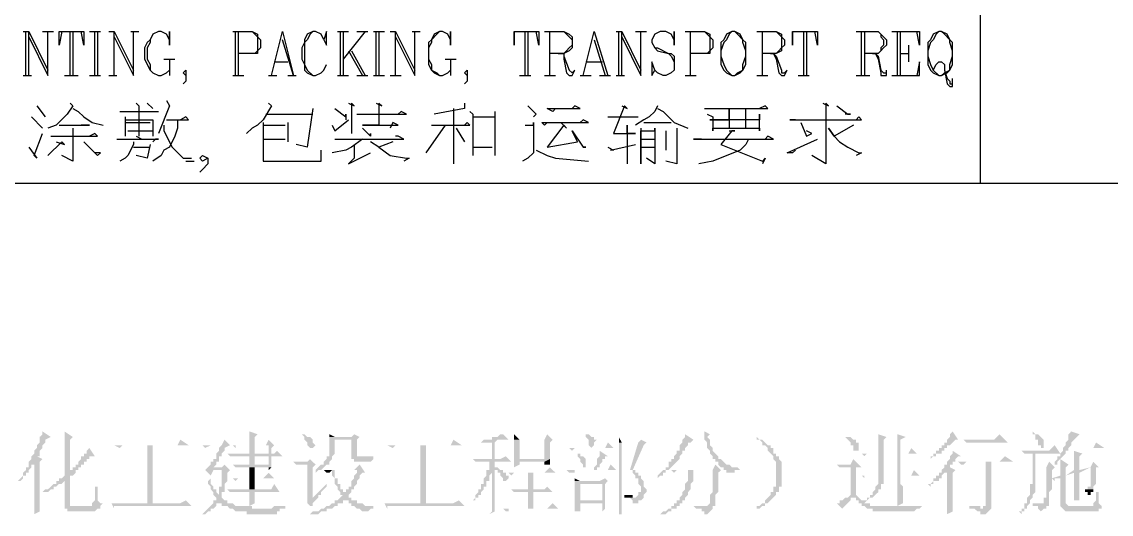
# Model space of a CAD drawing. Extents: x 51 to 246, y 3 to 417.
# Drawn here: x 211.48 to 228.2, y 344.68 to 352.23 of the extents above; entities that cross this region are included whole.
import ezdxf

# ---------------------------------------------------------------- set-up
doc = ezdxf.new("R2010")
doc.units = 0
doc.header["$MEASUREMENT"] = 0
doc.layers.add('_____1', color=160, linetype='Continuous')

msp = doc.modelspace()

# ---------------------------------------------------------------- hatches: boundary and pattern name
at = {"layer": '_____1'}
for points in [[(211.794, 345.948), (211.794, 345.905), (211.751, 345.863), (211.751, 345.778), (211.709, 345.736), (211.709, 345.694), (211.667, 345.651), (211.667, 345.609), (211.624, 345.567), (211.624, 345.524), (211.582, 345.482), (211.667, 345.482), (211.667, 344.678), (211.751, 344.72), (211.751, 345.482), (211.794, 345.524), (211.709, 345.567), (211.751, 345.567), (211.751, 345.651), (211.794, 345.694), (211.794, 345.736), (211.836, 345.778), (211.836, 345.821), (211.921, 345.863)], [(212.132, 345.948), (212.132, 345.27), (212.09, 345.228), (212.048, 345.228), (212.048, 345.186), (212.132, 345.186), (212.132, 344.762), (212.175, 344.762), (212.175, 344.72), (212.598, 344.72), (212.64, 344.762), (212.683, 344.762), (212.683, 344.805), (212.217, 344.805), (212.217, 345.27), (212.259, 345.27), (212.302, 345.313), (212.217, 345.313), (212.217, 345.821), (212.259, 345.863)], [(213.91, 345.821), (213.868, 345.736), (212.894, 345.736), (212.979, 345.694), (213.021, 345.736), (214.037, 345.736)], [(214.588, 345.821), (214.545, 345.736), (214.249, 345.736), (214.291, 345.694), (214.376, 345.736), (214.672, 345.736)], [(215.265, 345.821), (215.223, 345.736), (214.715, 345.736), (214.757, 345.694), (214.757, 345.736), (215.35, 345.736)], [(214.969, 345.948), (214.969, 345.736), (215.053, 345.736), (215.053, 345.863), (215.096, 345.905)], [(216.577, 345.905), (216.535, 345.863), (216.196, 345.863), (216.196, 345.567), (216.154, 345.567), (216.154, 345.524), (216.112, 345.482), (216.112, 345.44), (216.069, 345.44), (215.985, 345.355), (215.985, 345.313), (216.027, 345.355), (216.069, 345.355), (216.154, 345.44), (216.196, 345.44), (216.196, 345.482), (216.239, 345.524), (216.239, 345.567), (216.281, 345.609), (216.281, 345.821), (216.535, 345.821), (216.662, 345.863)], [(216.196, 345.905), (216.196, 345.863), (216.281, 345.863)], [(216.662, 345.863), (216.535, 345.821), (216.535, 345.524), (216.577, 345.524), (216.577, 345.482), (216.831, 345.482), (216.874, 345.524), (216.874, 345.567), (216.62, 345.567), (216.62, 345.821)], [(218.101, 345.821), (218.059, 345.736), (217.085, 345.736), (217.17, 345.694), (217.212, 345.736), (218.228, 345.736)], [(218.863, 345.905), (218.821, 345.905), (218.779, 345.863), (218.694, 345.863), (218.694, 345.821), (218.567, 345.821), (218.525, 345.778), (218.482, 345.778), (218.694, 345.778), (218.694, 345.524), (218.736, 345.524), (218.736, 345.778), (218.779, 345.821), (218.948, 345.821)], [(219.541, 345.905), (219.498, 345.821), (219.033, 345.821), (219.033, 345.524), (219.117, 345.524), (219.117, 345.821), (219.625, 345.821)], [(219.033, 345.905), (219.033, 345.821), (219.117, 345.821)], [(219.625, 345.821), (219.498, 345.821), (219.498, 345.524), (219.033, 345.524), (219.033, 345.397), (219.117, 345.44), (219.117, 345.482), (219.498, 345.482), (219.583, 345.524), (219.583, 345.778)], [(220.133, 345.948), (220.133, 345.863), (220.176, 345.821), (220.176, 345.736), (220.218, 345.694), (220.26, 345.736), (220.26, 345.778), (220.303, 345.821), (220.26, 345.821), (220.26, 345.863), (220.218, 345.863), (220.176, 345.905), (220.133, 345.905)], [(220.641, 345.863), (220.641, 345.778), (220.684, 345.778)], [(220.98, 345.821), (220.938, 345.778), (220.641, 345.778), (220.641, 344.678), (220.684, 344.678), (220.684, 345.778), (221.065, 345.778)], [(221.657, 345.905), (221.657, 345.863), (221.615, 345.821), (221.615, 345.778), (221.573, 345.736), (221.573, 345.651), (221.53, 345.651), (221.53, 345.609), (221.488, 345.567), (221.488, 345.524), (221.446, 345.524), (221.446, 345.482), (221.403, 345.482), (221.403, 345.397), (221.361, 345.397), (221.361, 345.355), (221.319, 345.355), (221.234, 345.27), (221.234, 345.228), (221.276, 345.27), (221.319, 345.27), (221.319, 345.313), (221.361, 345.313), (221.361, 345.355), (221.403, 345.355), (221.488, 345.44), (221.53, 345.482), (221.573, 345.524), (221.573, 345.567), (221.615, 345.609), (221.615, 345.651), (221.657, 345.651), (221.657, 345.694), (221.7, 345.736), (221.7, 345.778), (221.742, 345.778), (221.784, 345.821)], [(221.954, 345.948), (221.954, 345.821), (221.996, 345.778), (221.996, 345.694), (222.038, 345.651), (222.038, 345.609), (222.081, 345.567), (222.081, 345.524), (222.123, 345.524), (222.123, 345.482), (222.165, 345.482), (222.165, 345.44), (222.208, 345.397), (222.25, 345.397), (222.25, 345.355), (222.292, 345.355), (222.292, 345.313), (222.377, 345.313), (222.377, 345.27), (222.377, 345.313), (222.419, 345.313), (222.419, 345.355), (222.504, 345.355), (222.462, 345.397), (222.377, 345.397), (222.335, 345.44), (222.292, 345.44), (222.25, 345.482), (222.208, 345.524), (222.165, 345.524), (222.165, 345.567), (222.081, 345.651), (222.081, 345.694), (222.038, 345.736), (222.038, 345.821), (221.996, 345.863), (222.038, 345.905)], [(224.621, 345.905), (224.621, 345.609), (224.705, 345.609), (224.705, 345.821), (224.748, 345.863)], [(224.917, 345.905), (224.917, 345.609), (224.959, 345.609), (224.959, 345.821), (225.044, 345.863)], [(225.764, 345.948), (225.721, 345.905), (225.721, 345.863), (225.679, 345.821), (225.679, 345.778), (225.637, 345.778), (225.637, 345.736), (225.594, 345.736), (225.594, 345.694), (225.552, 345.694), (225.552, 345.651), (225.51, 345.651), (225.51, 345.609), (225.467, 345.609), (225.467, 345.567), (225.425, 345.567), (225.425, 345.524), (225.467, 345.567), (225.51, 345.567), (225.51, 345.609), (225.594, 345.609), (225.594, 345.651), (225.637, 345.651), (225.637, 345.694), (225.679, 345.694), (225.679, 345.736), (225.721, 345.736), (225.806, 345.821), (225.848, 345.821)], [(226.483, 345.905), (226.399, 345.821), (225.933, 345.821), (225.975, 345.778), (226.61, 345.778)], [(226.991, 345.948), (226.991, 345.905), (227.034, 345.905), (227.034, 345.821), (227.076, 345.821), (227.076, 345.736), (227.118, 345.736), (227.118, 345.694), (227.161, 345.694), (227.161, 345.821), (227.118, 345.863), (227.076, 345.905), (227.034, 345.905)], [(227.584, 345.948), (227.542, 345.905), (227.542, 345.821), (227.499, 345.778), (227.499, 345.736), (227.457, 345.694), (227.542, 345.694), (227.584, 345.736), (227.584, 345.778), (227.711, 345.905)], [(212.513, 345.694), (212.471, 345.651), (212.471, 345.609), (212.429, 345.609), (212.429, 345.567), (212.386, 345.567), (212.386, 345.524), (212.344, 345.482), (212.344, 345.44), (212.302, 345.44), (212.302, 345.397), (212.259, 345.397), (212.259, 345.355), (212.217, 345.355), (212.217, 345.313), (212.302, 345.313), (212.302, 345.355), (212.344, 345.355), (212.344, 345.397), (212.386, 345.397), (212.386, 345.44), (212.429, 345.44), (212.429, 345.482), (212.471, 345.482), (212.471, 345.524), (212.513, 345.524), (212.513, 345.567), (212.598, 345.567)], [(214.672, 345.736), (214.545, 345.736), (214.503, 345.694), (214.503, 345.651), (214.461, 345.609), (214.461, 345.524), (214.418, 345.524), (214.418, 345.482), (214.376, 345.482), (214.376, 345.44), (214.291, 345.355), (214.418, 345.397), (214.461, 345.44), (214.461, 345.482), (214.503, 345.482), (214.503, 345.567), (214.545, 345.567), (214.545, 345.609), (214.588, 345.651), (214.588, 345.694)], [(215.392, 345.651), (215.35, 345.609), (214.63, 345.609), (214.672, 345.567), (215.477, 345.567)], [(214.969, 345.736), (214.969, 345.609), (215.053, 345.609), (215.053, 345.736), (215.265, 345.736)], [(215.35, 345.736), (214.969, 345.736), (215.265, 345.736), (215.265, 345.609), (214.969, 345.609), (215.307, 345.609), (215.307, 345.694)], [(218.482, 345.778), (218.44, 345.778), (218.694, 345.778)], [(220.472, 345.778), (220.43, 345.694), (219.879, 345.694), (219.922, 345.651), (219.964, 345.694), (220.557, 345.694)], [(220.345, 345.651), (220.345, 345.567), (220.303, 345.524), (220.303, 345.44), (220.26, 345.397), (220.26, 345.355), (220.303, 345.355), (220.303, 345.397), (220.345, 345.397), (220.345, 345.44), (220.387, 345.482), (220.387, 345.524), (220.43, 345.524), (220.43, 345.567), (220.472, 345.567)], [(221.065, 345.778), (220.938, 345.778), (220.811, 345.355), (220.853, 345.355), (220.853, 345.313), (220.895, 345.27), (220.895, 345.228), (220.938, 345.228), (220.938, 345.143), (220.98, 345.101), (220.98, 345.016), (220.938, 345.016), (220.938, 344.974), (220.895, 344.932), (220.726, 344.932), (220.811, 344.932), (220.853, 344.889), (220.853, 344.847), (220.938, 344.847), (220.938, 344.889), (220.98, 344.889), (221.022, 344.932), (221.022, 344.974), (221.065, 345.016), (221.065, 345.059), (221.022, 345.101), (221.022, 345.186), (220.98, 345.228), (220.98, 345.27), (220.938, 345.27), (220.938, 345.313), (220.895, 345.313), (220.895, 345.355), (220.853, 345.355), (221.022, 345.736)], [(225.129, 345.694), (225.086, 345.609), (224.367, 345.609), (224.409, 345.567), (224.451, 345.609), (225.213, 345.609)], [(225.764, 345.651), (225.764, 345.609), (225.721, 345.567), (225.721, 345.524), (225.679, 345.482), (225.679, 345.44), (225.637, 345.44), (225.637, 345.397), (225.594, 345.355), (225.594, 345.313), (225.552, 345.313), (225.552, 345.27), (225.51, 345.27), (225.51, 345.228), (225.467, 345.228), (225.467, 345.186), (225.425, 345.143), (225.383, 345.143), (225.425, 345.101), (225.425, 345.143), (225.467, 345.143), (225.467, 345.186), (225.552, 345.186), (225.552, 345.228), (225.594, 345.228), (225.594, 345.27), (225.637, 345.313), (225.679, 345.313), (225.679, 345.355), (225.806, 345.355), (225.721, 345.397), (225.721, 345.44), (225.764, 345.44), (225.764, 345.482), (225.806, 345.482), (225.806, 345.524), (225.848, 345.567), (225.891, 345.567)], [(227.33, 345.736), (227.245, 345.651), (226.822, 345.651), (226.864, 345.609), (227.415, 345.609)], [(227.965, 345.778), (227.923, 345.694), (227.457, 345.694), (227.457, 345.651), (227.415, 345.609), (227.415, 345.567), (227.372, 345.567), (227.372, 345.524), (227.33, 345.482), (227.33, 345.44), (227.372, 345.44), (227.372, 345.482), (227.457, 345.567), (227.499, 345.609), (227.499, 345.651), (227.542, 345.651), (227.542, 345.694), (228.092, 345.694)], [(227.626, 345.651), (227.626, 345.355), (227.711, 345.355), (227.711, 345.567), (227.753, 345.609)], [(211.582, 345.482), (211.582, 345.397), (211.54, 345.397), (211.54, 345.355), (211.497, 345.313), (211.497, 345.27), (211.413, 345.186), (211.455, 345.186), (211.497, 345.228), (211.497, 345.27), (211.54, 345.27), (211.54, 345.313), (211.582, 345.313), (211.582, 345.355), (211.624, 345.397), (211.624, 345.44), (211.667, 345.44), (211.667, 345.482)], [(215.307, 345.567), (214.969, 345.567), (215.265, 345.567), (215.265, 345.44), (214.715, 345.44), (214.757, 345.397), (215.307, 345.397), (215.307, 345.524)], [(214.969, 345.567), (214.969, 345.44), (215.053, 345.44), (215.053, 345.567), (215.265, 345.567)], [(215.9, 345.524), (215.858, 345.482), (215.646, 345.482), (215.688, 345.44), (215.985, 345.44)], [(216.789, 345.567), (216.662, 345.567), (216.874, 345.567), (216.831, 345.567)], [(218.906, 345.567), (218.821, 345.524), (218.398, 345.524), (218.44, 345.482), (218.99, 345.482)], [(218.736, 345.482), (218.652, 345.482), (218.652, 345.355), (218.779, 345.355), (218.779, 345.313), (218.821, 345.313), (218.821, 345.27), (218.863, 345.228), (218.863, 345.186), (218.906, 345.186), (218.948, 345.228), (218.948, 345.27), (218.906, 345.27), (218.906, 345.313), (218.863, 345.313), (218.863, 345.355), (218.821, 345.355), (218.779, 345.397), (218.736, 345.397)], [(219.583, 345.524), (219.498, 345.482), (219.498, 345.44), (219.583, 345.44), (219.583, 345.482)], [(220.006, 345.609), (220.006, 345.567), (220.049, 345.524), (220.049, 345.482), (220.091, 345.44), (220.091, 345.397), (220.133, 345.397), (220.133, 345.524), (220.091, 345.567), (220.049, 345.567), (220.049, 345.609)], [(224.24, 345.524), (224.197, 345.44), (223.986, 345.44), (224.028, 345.397), (224.367, 345.397)], [(224.621, 345.609), (224.621, 345.27), (224.705, 345.27), (224.705, 345.609), (224.917, 345.609)], [(224.959, 345.609), (224.621, 345.609), (224.917, 345.609), (224.917, 345.27), (224.959, 345.27)], [(226.568, 345.567), (226.483, 345.482), (225.848, 345.482), (225.891, 345.44), (225.933, 345.44), (225.975, 345.482), (226.695, 345.482)], [(226.356, 345.482), (226.272, 345.482), (226.272, 344.805), (226.229, 344.805), (226.229, 344.762), (226.06, 344.762), (226.102, 344.762), (226.145, 344.72), (226.187, 344.72), (226.187, 344.678), (226.272, 344.678), (226.314, 344.72), (226.356, 344.762), (226.356, 344.805)], [(227.034, 345.609), (226.991, 345.609), (226.991, 345.143), (226.949, 345.143), (226.949, 344.974), (226.907, 344.932), (226.907, 344.847), (226.864, 344.847), (226.864, 344.762), (226.822, 344.762), (226.822, 344.72), (226.78, 344.72), (226.822, 344.678), (226.822, 344.72), (226.864, 344.72), (226.864, 344.762), (226.907, 344.762), (226.907, 344.805), (226.949, 344.847), (226.949, 344.889), (226.991, 344.932), (226.991, 344.974), (227.034, 345.016), (227.034, 345.397), (227.33, 345.397), (227.034, 345.397)], [(227.245, 345.482), (227.203, 345.397), (227.034, 345.397), (227.33, 345.397)], [(227.923, 345.482), (227.88, 345.397), (227.711, 345.355), (227.626, 345.355), (227.499, 345.27), (227.415, 345.27), (227.288, 345.228), (227.33, 345.186), (227.33, 345.228), (227.415, 345.228), (227.499, 345.27), (227.626, 345.313), (227.711, 345.313), (227.88, 345.397), (228.007, 345.397)], [(227.415, 345.524), (227.415, 345.27), (227.499, 345.27), (227.499, 345.397), (227.542, 345.44)], [(214.588, 345.44), (214.545, 345.397), (214.418, 345.397), (214.291, 345.355), (214.376, 345.27), (214.418, 345.355), (214.672, 345.355)], [(214.672, 345.355), (214.545, 345.355), (214.545, 345.101), (214.503, 345.101), (214.503, 344.974), (214.545, 344.974), (214.545, 345.016), (214.588, 345.016), (214.588, 345.143), (214.63, 345.186), (214.63, 345.313)], [(215.265, 345.313), (215.18, 345.228), (214.715, 345.228), (214.757, 345.186), (214.799, 345.228), (215.35, 345.228)], [(215.985, 345.44), (215.858, 345.44), (215.858, 344.847), (215.9, 344.805), (215.942, 344.805), (215.942, 344.847), (216.027, 344.932), (215.942, 344.932), (215.942, 345.397)], [(216.662, 345.44), (216.577, 345.355), (216.112, 345.355), (216.62, 345.355), (216.62, 345.313), (216.577, 345.27), (216.577, 345.228), (216.535, 345.186), (216.535, 345.101), (216.493, 345.101), (216.493, 345.059), (216.45, 345.059), (216.45, 345.016), (216.535, 345.016), (216.535, 345.059), (216.577, 345.059), (216.577, 345.101), (216.62, 345.143), (216.62, 345.186), (216.662, 345.228), (216.662, 345.27), (216.704, 345.313), (216.747, 345.313)], [(216.112, 345.355), (216.154, 345.313), (216.196, 345.313), (216.239, 345.355)], [(216.239, 345.355), (216.239, 345.27), (216.281, 345.228), (216.281, 345.143), (216.323, 345.101), (216.323, 345.059), (216.366, 345.016), (216.366, 344.974), (216.408, 344.974), (216.366, 344.932), (216.45, 344.889), (216.493, 344.889), (216.493, 344.847), (216.535, 344.847), (216.535, 344.805), (216.577, 344.805), (216.62, 344.762), (216.662, 344.762), (216.704, 344.72), (216.789, 344.72), (216.831, 344.762), (216.874, 344.762), (216.874, 344.805), (216.747, 344.805), (216.704, 344.847), (216.62, 344.847), (216.62, 344.889), (216.535, 344.889), (216.535, 344.932), (216.493, 344.932), (216.493, 344.974), (216.535, 345.016), (216.408, 345.016), (216.408, 345.059), (216.366, 345.059), (216.366, 345.143), (216.323, 345.143), (216.323, 345.228), (216.281, 345.228), (216.281, 345.355), (216.62, 345.355)], [(218.609, 345.313), (218.609, 345.27), (218.567, 345.228), (218.567, 345.143), (218.525, 345.143), (218.525, 345.059), (218.482, 345.059), (218.482, 345.016), (218.44, 344.974), (218.44, 344.932), (218.398, 344.889), (218.44, 344.889), (218.44, 344.932), (218.482, 344.932), (218.482, 344.974), (218.525, 344.974), (218.525, 345.016), (218.567, 345.059), (218.567, 345.101), (218.609, 345.101), (218.609, 345.186), (218.652, 345.186), (218.652, 345.27), (218.694, 345.313)], [(218.652, 345.355), (218.609, 345.355), (218.609, 345.313), (218.694, 345.313), (218.694, 344.72), (218.652, 344.678), (218.736, 344.72), (218.736, 345.355)], [(219.583, 345.397), (219.498, 345.313), (218.948, 345.313), (218.99, 345.27), (219.033, 345.313), (219.668, 345.313)], [(220.514, 345.44), (220.472, 345.355), (219.837, 345.355), (219.879, 345.313), (219.964, 345.313), (219.964, 345.355), (220.599, 345.355)], [(221.7, 345.355), (221.7, 345.186), (221.657, 345.143), (221.657, 345.059), (221.615, 345.016), (221.615, 344.974), (221.573, 344.932), (221.573, 344.889), (221.53, 344.889), (221.53, 344.847), (221.488, 344.847), (221.488, 344.805), (221.446, 344.805), (221.446, 344.762), (221.403, 344.762), (221.361, 344.72), (221.319, 344.72), (221.276, 344.678), (221.361, 344.678), (221.403, 344.72), (221.446, 344.72), (221.446, 344.762), (221.53, 344.762), (221.53, 344.805), (221.573, 344.805), (221.573, 344.847), (221.615, 344.847), (221.615, 344.889), (221.657, 344.889), (221.657, 344.932), (221.7, 344.974), (221.7, 345.016), (221.742, 345.059), (221.742, 345.143), (221.784, 345.186), (221.784, 345.355), (222.081, 345.355)], [(222.123, 345.44), (222.081, 345.355), (221.446, 345.355), (221.488, 345.313), (221.53, 345.355), (222.208, 345.355)], [(222.208, 345.355), (221.7, 345.355), (222.081, 345.355), (222.081, 345.016), (222.038, 344.974), (222.038, 344.847), (221.996, 344.805), (221.784, 344.805), (221.827, 344.762), (221.911, 344.762), (221.911, 344.72), (221.954, 344.72), (221.954, 344.678), (221.996, 344.678), (222.038, 344.72), (222.081, 344.762), (222.081, 344.805), (222.123, 344.805), (222.123, 344.974), (222.165, 345.016), (222.165, 345.313)], [(224.367, 345.397), (224.197, 345.397), (224.197, 344.974), (224.155, 344.932), (224.113, 344.932), (224.282, 344.932), (224.282, 344.889), (224.324, 344.889), (224.324, 344.847), (224.367, 344.847), (224.367, 344.805), (224.409, 344.805), (224.451, 344.762), (224.875, 344.805), (224.494, 344.805), (224.494, 344.847), (224.409, 344.847), (224.409, 344.889), (224.367, 344.889), (224.324, 344.932), (224.282, 344.974), (224.282, 345.397)], [(225.171, 345.355), (225.129, 345.27), (224.367, 345.27), (224.409, 345.228), (224.409, 345.27), (225.256, 345.27)], [(225.806, 345.355), (225.679, 345.355), (225.679, 344.678), (225.764, 344.72), (225.764, 345.313)], [(227.33, 345.397), (227.203, 345.397), (227.203, 344.932), (227.161, 344.932), (227.161, 344.847), (227.118, 344.847), (227.245, 344.805), (227.245, 345.016), (227.288, 345.059), (227.288, 345.355)], [(228.007, 345.397), (227.88, 345.397), (227.88, 345.101), (227.838, 345.101), (227.838, 345.059), (227.796, 345.059), (227.923, 345.059), (227.923, 345.101), (227.965, 345.143), (227.965, 345.397)], [(212.048, 345.186), (212.005, 345.186), (212.005, 345.143), (211.963, 345.143), (211.878, 345.059), (211.836, 345.059), (211.794, 345.016), (211.878, 345.016), (211.921, 345.059), (211.963, 345.059), (211.963, 345.101), (212.005, 345.101), (212.048, 345.143), (212.09, 345.143), (212.132, 345.186)], [(214.376, 345.228), (214.334, 345.186), (214.334, 345.143), (214.376, 345.101), (214.376, 345.059), (214.418, 345.016), (214.418, 344.974), (214.461, 344.932), (214.461, 344.889), (214.418, 344.889), (214.418, 344.847), (214.376, 344.805), (214.291, 344.72), (214.249, 344.678), (214.291, 344.678), (214.334, 344.72), (214.376, 344.72), (214.376, 344.762), (214.418, 344.762), (214.461, 344.805), (214.461, 344.847), (214.503, 344.847), (214.503, 344.889), (214.63, 344.889), (214.588, 344.889), (214.545, 344.932), (214.545, 344.974), (214.503, 344.974), (214.461, 345.016), (214.461, 345.059), (214.418, 345.059), (214.418, 345.101), (214.376, 345.143), (214.376, 345.186)], [(215.35, 345.143), (215.307, 345.059), (214.63, 345.059), (214.672, 345.016), (215.434, 345.016)], [(216.154, 345.143), (215.942, 344.932), (216.027, 344.932), (216.027, 344.974), (216.069, 344.974), (216.069, 345.016), (216.154, 345.101)], [(219.964, 345.228), (219.964, 345.186), (220.049, 345.186)], [(220.43, 345.228), (220.345, 345.186), (219.964, 345.186), (219.964, 344.847), (220.387, 344.847), (220.387, 344.72), (220.43, 344.762), (220.43, 344.847), (220.049, 344.889), (220.049, 345.143), (220.387, 345.143), (220.472, 345.186)], [(220.472, 345.186), (220.387, 345.143), (220.387, 344.889), (220.049, 344.889), (220.43, 344.847), (220.43, 345.143)], [(224.621, 345.27), (224.621, 345.143), (224.578, 345.101), (224.578, 345.059), (224.536, 345.016), (224.536, 344.974), (224.494, 344.974), (224.494, 344.932), (224.451, 344.932), (224.451, 344.889), (224.409, 344.889), (224.409, 344.847), (224.494, 344.932), (224.536, 344.932), (224.621, 345.016), (224.621, 345.059), (224.663, 345.059), (224.663, 345.143), (224.705, 345.143), (224.705, 345.27), (224.917, 345.27)], [(224.959, 345.27), (224.621, 345.27), (224.917, 345.27), (224.917, 344.805), (225.002, 344.847), (225.002, 345.101), (224.959, 345.143), (224.959, 345.228)], [(227.499, 345.27), (227.415, 345.228), (227.415, 344.805), (227.457, 344.762), (227.499, 344.72), (228.007, 344.72), (228.007, 344.762), (228.05, 344.762), (228.05, 344.805), (227.542, 344.805), (227.499, 344.847)], [(219.541, 345.101), (219.498, 345.059), (218.99, 345.059), (219.033, 345.016), (219.625, 345.016)], [(220.726, 344.974), (220.726, 344.932), (220.895, 344.932), (220.853, 344.932), (220.853, 344.974), (220.768, 344.974)], [(213.995, 344.889), (213.91, 344.847), (212.852, 344.847), (212.894, 344.762), (212.894, 344.805), (214.08, 344.805)], [(214.63, 344.889), (214.503, 344.889), (214.503, 344.847), (214.545, 344.847), (214.545, 344.805), (214.63, 344.805), (214.672, 344.762), (214.715, 344.762), (214.757, 344.72), (214.926, 344.72), (214.926, 344.678), (215.392, 344.678), (215.392, 344.72), (215.434, 344.72), (215.434, 344.762), (215.519, 344.762), (215.011, 344.762), (215.011, 344.805), (214.757, 344.805), (214.715, 344.847), (214.63, 344.847)], [(215.519, 344.805), (215.35, 344.805), (215.307, 344.762), (215.138, 344.762), (215.519, 344.762)], [(216.366, 344.932), (216.323, 344.889), (216.281, 344.889), (216.281, 344.847), (216.239, 344.847), (216.196, 344.805), (216.154, 344.805), (216.112, 344.762), (216.069, 344.762), (216.027, 344.72), (215.942, 344.72), (215.9, 344.678), (216.027, 344.678), (216.069, 344.72), (216.154, 344.72), (216.154, 344.762), (216.239, 344.762), (216.281, 344.805), (216.323, 344.805), (216.323, 344.847), (216.408, 344.847), (216.408, 344.889), (216.45, 344.889)], [(218.186, 344.889), (218.101, 344.847), (217.043, 344.847), (217.085, 344.762), (217.085, 344.805), (218.271, 344.805)], [(219.625, 344.847), (219.541, 344.762), (218.863, 344.762), (218.906, 344.72), (218.948, 344.72), (218.948, 344.762), (219.71, 344.762)], [(219.964, 344.847), (219.964, 344.72), (220.049, 344.72), (220.049, 344.847), (220.387, 344.847)], [(221.784, 344.805), (221.954, 344.805), (221.827, 344.805)], [(224.113, 344.932), (224.07, 344.889), (224.028, 344.889), (224.028, 344.847), (223.986, 344.847), (224.07, 344.762), (224.197, 344.889), (224.197, 344.932), (224.24, 344.932)]]:
    msp.add_hatch(color=7, dxfattribs=at).paths.add_polyline_path(points, is_closed=False)
for points in [[(215.815, 345.905), (215.773, 345.905), (215.815, 345.863), (215.815, 345.821), (215.858, 345.778), (215.858, 345.736), (215.9, 345.694), (215.942, 345.694), (215.985, 345.736), (215.942, 345.778), (215.942, 345.821), (215.9, 345.863), (215.858, 345.863)], [(222.758, 345.863), (222.758, 345.821), (222.8, 345.821), (222.843, 345.778), (222.843, 345.736), (222.885, 345.736), (222.927, 345.694), (222.927, 345.651), (223.012, 345.567), (223.012, 345.524), (223.054, 345.482), (223.054, 345.101), (223.012, 345.101), (223.012, 345.016), (222.97, 345.016), (222.97, 344.974), (222.885, 344.889), (222.885, 344.847), (222.843, 344.847), (222.8, 344.805), (222.758, 344.805), (222.758, 344.762), (222.8, 344.762), (222.843, 344.805), (222.885, 344.805), (222.885, 344.847), (222.927, 344.847), (223.054, 344.974), (223.054, 345.016), (223.097, 345.016), (223.097, 345.101), (223.139, 345.101), (223.139, 345.482), (223.097, 345.524), (223.097, 345.567), (223.054, 345.567), (223.054, 345.609), (223.012, 345.609), (223.012, 345.694), (222.97, 345.694), (222.97, 345.736), (222.927, 345.736), (222.885, 345.778), (222.843, 345.821), (222.8, 345.821)], [(224.155, 345.863), (224.113, 345.863), (224.197, 345.778), (224.197, 345.736), (224.24, 345.736), (224.24, 345.651), (224.324, 345.651), (224.324, 345.778), (224.282, 345.778), (224.282, 345.821), (224.24, 345.821), (224.197, 345.863)], [(213.402, 345.736), (213.487, 345.736), (213.487, 344.847), (213.402, 344.847)], [(217.593, 345.736), (217.678, 345.736), (217.678, 344.847), (217.593, 344.847)], [(214.969, 345.397), (215.053, 345.397), (215.053, 345.228), (214.969, 345.228)], [(215.307, 345.397), (215.265, 345.397), (215.265, 345.355)], [(219.244, 345.313), (219.329, 345.313), (219.329, 345.059), (219.244, 345.059)], [(227.626, 344.889), (227.711, 344.889), (227.711, 345.313), (227.626, 345.313)], [(214.969, 345.228), (215.053, 345.228), (215.053, 345.059), (214.969, 345.059)], [(212.64, 345.101), (212.598, 345.101), (212.598, 344.889), (212.556, 344.847), (212.556, 344.805), (212.302, 344.805), (212.683, 344.805), (212.725, 344.847), (212.683, 344.847), (212.64, 344.889)], [(215.053, 345.016), (214.969, 345.016), (214.969, 344.805), (215.053, 344.847)], [(219.244, 345.016), (219.329, 345.016), (219.329, 344.762), (219.244, 344.762)], [(228.007, 345.016), (227.965, 345.016), (227.965, 344.889), (227.923, 344.847), (227.923, 344.805), (227.584, 344.805), (228.05, 344.805), (228.007, 344.847)], [(227.753, 345.059), (227.796, 345.059), (227.796, 345.016), (227.838, 345.016), (227.838, 344.974), (227.88, 344.974), (227.88, 345.016), (227.923, 345.016), (227.923, 345.059)], [(225.298, 344.805), (224.875, 344.805), (224.451, 344.762), (224.536, 344.762), (224.536, 344.72), (225.171, 344.72), (225.213, 344.762), (225.256, 344.762)], [(226.018, 344.805), (226.018, 344.762), (226.229, 344.762), (226.187, 344.762), (226.187, 344.805)], [(226.991, 344.847), (226.991, 344.805), (227.076, 344.805), (227.076, 344.762), (227.118, 344.72), (227.161, 344.762), (227.203, 344.762), (227.203, 344.805), (227.245, 344.805), (227.118, 344.847)]]:
    msp.add_hatch(color=7, dxfattribs=at).paths.add_polyline_path(points)

# ---------------------------------------------------------------- linework, layer by layer
at = {"layer": '_____1', "color": 7}
for p, q in [((226.187, 376.047), (226.187, 349.758)), ((211.497, 352.086), (211.582, 352.086)), ((211.54, 351.409), (211.54, 352.086)), ((211.794, 352.086), (211.963, 352.086)), ((212.217, 351.409), (212.217, 352.086)), ((212.259, 352.086), (212.259, 351.409)), ((212.513, 352.086), (212.683, 352.086)), ((212.598, 351.409), (212.598, 352.086)), ((212.64, 352.086), (212.64, 351.409)), ((212.81, 352.086), (212.894, 352.086)), ((212.894, 351.409), (212.894, 352.086)), ((212.894, 352.086), (213.191, 351.493)), ((213.148, 352.086), (213.275, 352.086)), ((214.757, 351.409), (214.757, 352.086)), ((214.799, 352.086), (214.799, 351.409)), ((216.323, 352.086), (216.493, 352.086)), ((216.366, 351.409), (216.366, 352.086)), ((216.408, 352.086), (216.408, 351.409)), ((216.747, 352.086), (216.408, 351.663)), ((216.62, 352.086), (216.789, 352.086)), ((216.874, 352.086), (217.043, 352.086)), ((216.916, 351.409), (216.916, 352.086)), ((216.958, 352.086), (216.958, 351.409)), ((217.128, 352.086), (217.212, 352.086)), ((217.212, 351.409), (217.212, 352.086)), ((217.212, 352.086), (217.509, 351.493)), ((217.466, 352.086), (217.593, 352.086)), ((219.202, 351.409), (219.202, 352.086)), ((219.244, 352.086), (219.244, 351.409)), ((219.583, 351.409), (219.583, 352.086)), ((220.599, 352.086), (220.684, 352.086)), ((220.641, 351.409), (220.641, 352.086)), ((220.895, 352.086), (221.065, 352.086)), ((221.742, 351.409), (221.742, 352.086)), ((222.843, 351.409), (222.843, 352.086)), ((223.478, 351.409), (223.478, 352.086)), ((223.52, 352.086), (223.52, 351.409)), ((224.367, 351.409), (224.367, 352.086)), ((224.409, 352.086), (224.409, 351.409)), ((224.917, 351.409), (224.917, 352.086)), ((224.959, 352.086), (224.959, 351.409)), ((220.26, 351.959), (220.43, 351.409)), ((225.086, 351.874), (225.086, 351.62)), ((213.656, 351.663), (213.826, 351.663)), ((213.741, 351.663), (213.741, 351.409)), ((216.493, 351.79), (216.704, 351.409)), ((216.535, 351.79), (216.747, 351.409)), ((217.974, 351.663), (218.144, 351.663)), ((218.059, 351.663), (218.059, 351.409)), ((224.959, 351.747), (225.086, 351.747)), ((215.35, 351.62), (215.561, 351.62)), ((220.133, 351.62), (220.387, 351.62)), ((211.497, 351.409), (211.624, 351.409)), ((212.132, 351.409), (212.344, 351.409)), ((212.513, 351.409), (212.683, 351.409)), ((212.81, 351.409), (212.937, 351.409)), ((214.715, 351.409), (214.884, 351.409)), ((215.265, 351.409), (215.392, 351.409)), ((215.561, 351.409), (215.688, 351.409)), ((216.323, 351.409), (216.493, 351.409)), ((216.62, 351.409), (216.789, 351.409)), ((216.874, 351.409), (217.043, 351.409)), ((217.128, 351.409), (217.297, 351.409)), ((219.117, 351.409), (219.287, 351.409)), ((219.498, 351.409), (219.668, 351.409)), ((220.049, 351.409), (220.218, 351.409)), ((220.345, 351.409), (220.514, 351.409)), ((220.599, 351.409), (220.726, 351.409)), ((221.657, 351.409), (221.827, 351.409)), ((222.758, 351.409), (222.927, 351.409)), ((223.393, 351.409), (223.562, 351.409)), ((224.282, 351.409), (224.494, 351.409)), ((211.709, 350.943), (211.836, 350.774)), ((212.979, 350.858), (213.572, 350.858)), ((213.402, 350.985), (213.487, 350.901)), ((218.101, 350.901), (218.101, 350.054)), ((218.736, 350.858), (218.736, 350.181)), ((211.624, 350.774), (211.794, 350.604)), ((213.064, 350.774), (213.064, 350.477)), ((213.064, 350.689), (213.445, 350.689)), ((215.223, 350.816), (215.942, 350.816)), ((215.561, 350.689), (215.561, 350.393)), ((218.398, 350.774), (218.736, 350.774)), ((220.472, 350.774), (220.938, 350.774)), ((221.022, 350.689), (221.446, 350.689)), ((213.106, 350.562), (213.487, 350.562)), ((215.18, 350.647), (215.519, 350.647)), ((217.974, 350.647), (217.678, 350.223)), ((218.144, 350.604), (218.271, 350.393)), ((221.361, 350.562), (221.361, 350.266)), ((213.233, 350.477), (213.318, 350.435)), ((215.18, 350.435), (215.519, 350.435)), ((220.98, 350.435), (221.192, 350.435)), ((213.191, 350.308), (213.445, 350.308)), ((218.398, 350.308), (218.694, 350.308)), ((220.98, 350.308), (221.192, 350.308)), ((213.995, 350.096), (214.122, 350.096)), ((183.557, 349.758), (242.612, 349.758))]:
    msp.add_line(p, q, dxfattribs=at)
for points in [[(211.582, 351.409), (211.582, 352.086), (211.878, 351.493)], [(211.582, 352.001), (211.878, 351.409), (211.878, 352.086)], [(212.09, 352.086), (212.048, 351.874), (212.048, 352.086), (212.429, 352.086), (212.429, 351.874), (212.386, 352.086)], [(212.894, 352.001), (213.191, 351.409), (213.191, 352.086)], [(213.741, 351.959), (213.741, 351.874), (213.741, 352.086), (213.741, 351.959), (213.699, 352.044), (213.614, 352.086), (213.572, 352.086), (213.487, 352.044), (213.445, 351.959), (213.402, 351.917), (213.36, 351.832), (213.36, 351.663), (213.445, 351.493), (213.487, 351.451), (213.572, 351.409), (213.614, 351.409), (213.699, 351.451), (213.741, 351.493)], [(213.572, 352.086), (213.487, 352.044), (213.445, 351.959), (213.445, 351.917), (213.402, 351.832), (213.402, 351.663), (213.445, 351.578), (213.445, 351.493), (213.487, 351.451), (213.572, 351.409)], [(214.715, 352.086), (215.011, 352.086), (215.096, 352.044), (215.096, 352.001), (215.138, 351.959), (215.138, 351.832), (215.096, 351.79), (215.096, 351.747), (214.799, 351.747)], [(215.011, 352.086), (215.053, 352.044), (215.096, 352.001), (215.096, 351.79), (215.053, 351.747), (215.011, 351.747)], [(215.307, 351.409), (215.477, 352.086), (215.646, 351.409), (215.477, 351.959)], [(216.112, 351.959), (216.154, 351.874), (216.154, 352.086), (216.112, 351.959), (216.069, 352.044), (215.985, 352.086), (215.942, 352.086), (215.858, 352.044), (215.815, 351.959), (215.815, 351.917), (215.773, 351.832), (215.773, 351.663), (215.815, 351.578), (215.815, 351.493), (215.858, 351.451), (215.942, 351.409), (215.985, 351.409), (216.069, 351.451), (216.112, 351.493), (216.154, 351.578)], [(215.942, 352.086), (215.9, 352.044), (215.858, 351.959), (215.815, 351.917), (215.815, 351.578), (215.858, 351.493), (215.942, 351.409)], [(217.212, 352.001), (217.509, 351.409), (217.509, 352.086)], [(218.059, 351.959), (218.059, 351.874), (218.059, 352.086), (218.059, 351.959), (218.017, 352.044), (217.932, 352.086), (217.89, 352.086), (217.805, 352.044), (217.763, 351.959), (217.72, 351.917), (217.72, 351.578), (217.763, 351.493), (217.805, 351.451), (217.89, 351.409), (217.932, 351.409), (218.017, 351.451), (218.059, 351.493)], [(217.89, 352.086), (217.847, 352.044), (217.763, 351.959), (217.763, 351.917), (217.72, 351.832), (217.72, 351.663), (217.763, 351.578), (217.763, 351.493), (217.847, 351.451), (217.89, 351.409)], [(219.033, 352.086), (219.033, 351.874), (219.033, 352.086), (219.414, 352.086), (219.414, 351.874), (219.371, 352.086)], [(219.498, 352.086), (219.795, 352.086), (219.879, 352.044), (219.922, 352.001), (219.922, 351.832), (219.879, 351.79), (219.795, 351.747), (219.583, 351.747)], [(219.795, 352.086), (219.837, 352.044), (219.922, 351.959), (219.922, 351.874), (219.879, 351.832), (219.837, 351.79), (219.795, 351.747)], [(220.091, 351.409), (220.26, 352.086), (220.472, 351.409)], [(220.684, 351.409), (220.684, 352.086), (220.98, 351.493)], [(220.684, 352.001), (220.98, 351.409), (220.98, 352.086)], [(221.488, 351.959), (221.488, 352.086), (221.488, 351.874), (221.488, 351.959), (221.446, 352.044), (221.361, 352.086), (221.276, 352.086), (221.192, 352.044), (221.149, 351.959), (221.149, 351.917), (221.192, 351.832), (221.234, 351.79), (221.403, 351.747), (221.446, 351.705), (221.488, 351.62)], [(221.657, 352.086), (221.954, 352.086), (222.038, 352.044), (222.038, 352.001), (222.081, 351.959), (222.081, 351.832), (222.038, 351.79), (222.038, 351.747), (221.742, 351.747)], [(221.954, 352.086), (221.996, 352.044), (222.038, 352.001), (222.038, 351.79), (221.996, 351.747), (221.954, 351.747)], [(222.377, 352.086), (222.292, 352.044), (222.25, 351.959), (222.208, 351.917), (222.208, 351.578), (222.25, 351.493), (222.292, 351.451), (222.377, 351.409), (222.419, 351.409), (222.504, 351.451), (222.546, 351.493), (222.589, 351.578), (222.589, 351.917), (222.546, 351.959), (222.504, 352.044), (222.419, 352.086), (222.377, 352.086), (222.335, 352.044), (222.292, 351.959), (222.25, 351.917), (222.208, 351.79), (222.208, 351.705), (222.25, 351.578), (222.292, 351.493), (222.377, 351.409)], [(222.419, 351.409), (222.462, 351.451), (222.546, 351.493), (222.546, 351.578), (222.589, 351.705), (222.589, 351.79), (222.546, 351.917), (222.546, 351.959), (222.462, 352.044), (222.419, 352.086)], [(222.758, 352.086), (223.054, 352.086), (223.139, 352.044), (223.139, 352.001), (223.181, 351.959), (223.181, 351.874), (223.139, 351.832), (223.139, 351.79), (223.054, 351.747), (222.843, 351.747)], [(223.054, 352.086), (223.097, 352.044), (223.139, 352.001), (223.139, 351.832), (223.097, 351.79), (223.054, 351.747)], [(223.308, 352.086), (223.308, 351.874), (223.308, 352.086), (223.689, 352.086), (223.689, 351.874), (223.647, 352.086)], [(224.282, 352.086), (224.621, 352.086), (224.663, 352.044), (224.748, 351.959), (224.748, 351.874), (224.705, 351.832), (224.663, 351.79), (224.621, 351.747), (224.409, 351.747)], [(224.621, 352.086), (224.663, 352.044), (224.663, 352.001), (224.705, 351.959), (224.705, 351.874), (224.663, 351.832), (224.663, 351.79), (224.621, 351.747)], [(224.832, 352.086), (225.256, 352.086), (225.256, 351.874), (225.213, 352.086)], [(225.552, 352.086), (225.467, 352.044), (225.425, 351.959), (225.383, 351.917), (225.383, 351.578), (225.425, 351.493), (225.467, 351.451), (225.552, 351.409), (225.594, 351.409), (225.679, 351.451), (225.721, 351.493), (225.764, 351.578), (225.764, 351.917), (225.721, 351.959), (225.679, 352.044), (225.594, 352.086), (225.552, 352.086), (225.51, 352.044), (225.467, 351.959), (225.425, 351.917), (225.383, 351.79), (225.383, 351.705), (225.425, 351.578), (225.467, 351.493), (225.552, 351.409)], [(225.594, 351.409), (225.637, 351.451), (225.721, 351.493), (225.721, 351.578), (225.764, 351.705), (225.764, 351.79), (225.721, 351.917), (225.721, 351.959), (225.637, 352.044), (225.594, 352.086)], [(221.149, 351.917), (221.192, 351.832), (221.234, 351.832), (221.403, 351.747), (221.446, 351.747), (221.488, 351.705), (221.488, 351.493), (221.446, 351.451), (221.361, 351.409), (221.319, 351.409), (221.234, 351.451), (221.192, 351.493), (221.149, 351.62), (221.149, 351.409), (221.192, 351.493)], [(219.71, 351.747), (219.795, 351.747), (219.795, 351.705), (219.879, 351.493), (219.922, 351.451), (219.964, 351.493)], [(219.795, 351.747), (219.795, 351.663), (219.837, 351.451), (219.879, 351.409), (219.922, 351.409), (219.964, 351.493)], [(222.97, 351.747), (223.012, 351.747), (223.054, 351.705), (223.139, 351.493), (223.139, 351.451), (223.181, 351.451), (223.224, 351.493)], [(223.012, 351.747), (223.054, 351.663), (223.097, 351.451), (223.139, 351.409), (223.181, 351.409), (223.224, 351.493)], [(224.536, 351.747), (224.578, 351.747), (224.621, 351.705), (224.663, 351.493), (224.705, 351.451), (224.748, 351.451), (224.748, 351.493)], [(224.578, 351.747), (224.621, 351.663), (224.663, 351.451), (224.663, 351.409), (224.748, 351.409), (224.748, 351.493)], [(213.995, 351.451), (213.995, 351.409), (213.953, 351.451), (213.995, 351.493), (213.995, 351.324), (213.953, 351.282)], [(218.313, 351.451), (218.313, 351.409), (218.271, 351.451), (218.313, 351.493), (218.313, 351.324), (218.271, 351.282)], [(224.832, 351.409), (225.256, 351.409), (225.256, 351.62), (225.213, 351.409)], [(225.467, 351.493), (225.51, 351.578), (225.552, 351.62), (225.594, 351.62), (225.637, 351.578), (225.637, 351.493), (225.679, 351.282), (225.721, 351.239), (225.764, 351.239), (225.764, 351.366)], [(225.637, 351.493), (225.679, 351.366), (225.721, 351.324), (225.721, 351.282), (225.764, 351.282), (225.764, 351.324)], [(213.699, 351.028), (213.741, 350.943), (213.572, 350.52)], [(212.217, 350.985), (212.259, 350.943), (212.175, 350.816), (212.005, 350.647), (211.878, 350.604)], [(212.259, 350.901), (212.344, 350.858), (212.429, 350.774), (212.556, 350.689), (212.725, 350.647)], [(213.233, 350.985), (213.275, 350.943), (213.275, 350.477)], [(215.265, 350.985), (215.307, 350.943), (215.18, 350.731), (215.096, 350.647), (215.011, 350.604), (214.926, 350.52)], [(215.942, 350.901), (215.858, 350.308), (215.688, 350.35)], [(216.281, 350.901), (216.45, 350.774), (216.45, 350.816), (216.45, 350.731)], [(216.493, 350.985), (216.577, 350.943), (216.535, 350.985), (216.535, 350.52)], [(216.62, 350.816), (217.382, 350.816), (217.297, 350.858), (217.255, 350.816)], [(216.916, 350.985), (217.001, 350.943), (216.958, 350.985), (216.958, 350.647), (216.704, 350.647), (217.255, 350.647), (217.17, 350.689), (217.128, 350.604)], [(218.271, 350.985), (218.271, 350.901), (217.805, 350.816)], [(218.355, 350.858), (218.398, 350.816), (218.398, 350.181)], [(219.244, 350.943), (219.371, 350.816), (219.329, 350.774)], [(219.668, 350.901), (219.625, 350.858), (219.541, 350.901), (220.049, 350.901), (219.964, 350.943), (219.922, 350.901)], [(220.684, 350.943), (220.768, 350.901), (220.726, 350.943), (220.557, 350.52), (220.895, 350.52), (220.768, 350.52), (220.768, 350.647), (220.768, 350.054)], [(221.234, 350.943), (221.192, 350.858), (221.107, 350.774), (221.022, 350.731), (220.895, 350.647)], [(221.234, 350.901), (221.319, 350.858), (221.488, 350.689), (221.7, 350.604)], [(221.954, 350.901), (222.927, 350.901), (222.885, 350.943), (222.8, 350.901)], [(221.996, 350.816), (222.081, 350.774), (222.081, 350.562), (222.081, 350.604), (222.8, 350.604), (222.8, 350.562), (222.8, 350.816), (222.8, 350.731), (222.038, 350.731), (222.335, 350.731), (222.335, 350.901), (222.335, 350.604), (222.589, 350.604), (222.589, 350.901)], [(223.774, 350.985), (223.859, 350.943), (223.816, 350.985), (223.816, 350.054), (223.605, 350.181)], [(223.986, 350.943), (224.155, 350.816), (224.197, 350.816), (224.113, 350.816)], [(213.064, 350.731), (213.487, 350.731), (213.487, 350.477)], [(213.868, 350.731), (213.868, 350.604), (213.826, 350.477), (213.741, 350.308), (213.656, 350.266), (213.614, 350.181), (213.487, 350.096)], [(213.699, 350.731), (214.037, 350.731), (213.995, 350.774), (213.91, 350.731)], [(215.18, 350.689), (215.18, 350.096), (216.069, 350.096), (216.069, 350.266)], [(216.239, 350.647), (216.281, 350.562), (216.493, 350.731)], [(217.763, 350.647), (218.355, 350.647), (218.313, 350.689), (218.271, 350.647)], [(219.202, 350.647), (219.329, 350.647), (219.329, 350.689), (219.329, 350.223), (219.244, 350.139), (219.16, 350.096)], [(219.541, 350.689), (219.498, 350.647), (219.456, 350.689), (220.176, 350.689), (220.091, 350.731), (220.049, 350.689)], [(219.752, 350.689), (219.837, 350.604), (219.795, 350.647), (219.541, 350.308), (220.006, 350.393), (219.922, 350.562), (220.091, 350.308), (220.133, 350.308), (220.091, 350.308)], [(223.351, 350.731), (223.266, 350.731), (224.367, 350.731), (224.324, 350.774), (224.282, 350.731)], [(223.435, 350.689), (223.52, 350.477), (223.605, 350.52), (223.52, 350.562)], [(211.582, 350.308), (211.709, 350.139), (211.667, 350.181), (211.794, 350.52)], [(211.921, 350.477), (212.64, 350.477), (212.598, 350.52), (212.513, 350.477)], [(212.048, 350.647), (212.513, 350.647), (212.386, 350.647)], [(212.259, 350.604), (212.259, 350.096), (212.09, 350.181)], [(213.656, 350.647), (213.656, 350.562), (213.783, 350.308), (213.953, 350.139), (214.08, 350.139)], [(216.704, 350.604), (216.831, 350.477), (216.831, 350.52), (216.831, 350.477)], [(220.98, 350.604), (220.98, 350.054), (220.98, 350.562), (221.192, 350.562), (221.192, 350.604), (221.192, 350.054), (221.065, 350.139)], [(221.53, 350.604), (221.53, 350.054), (221.361, 350.096)], [(222.335, 350.562), (222.419, 350.562), (222.377, 350.562), (222.208, 350.35), (222.843, 350.096), (222.885, 350.139), (222.843, 350.054)], [(224.24, 350.647), (223.943, 350.477), (223.859, 350.604), (223.943, 350.477), (224.028, 350.393), (224.155, 350.308), (224.324, 350.223), (224.367, 350.223), (224.282, 350.181)], [(212.005, 350.393), (212.132, 350.35), (212.09, 350.393), (211.878, 350.181)], [(212.429, 350.393), (212.64, 350.181), (212.683, 350.223), (212.598, 350.223)], [(212.937, 350.435), (213.572, 350.435), (213.529, 350.435), (213.487, 350.393)], [(213.191, 350.393), (213.191, 350.35), (213.106, 350.181), (213.064, 350.139), (212.979, 350.096)], [(213.445, 350.35), (213.402, 350.139), (213.233, 350.181)], [(216.704, 350.435), (216.535, 350.308), (216.45, 350.266), (216.239, 350.223)], [(216.281, 350.435), (217.339, 350.435), (217.255, 350.477), (217.212, 350.477)], [(216.577, 350.35), (216.577, 350.139), (216.493, 350.054), (216.831, 350.223)], [(217.17, 350.393), (216.958, 350.308), (216.831, 350.393)], [(220.472, 350.308), (220.557, 350.266), (220.514, 350.266), (220.895, 350.35)], [(221.911, 350.435), (221.784, 350.435), (223.012, 350.435), (222.927, 350.477), (222.885, 350.435)], [(222.631, 350.435), (222.589, 350.35), (222.504, 350.266), (222.081, 350.096), (221.869, 350.054)], [(223.351, 350.266), (223.308, 350.223), (223.224, 350.223), (223.689, 350.435)], [(214.334, 350.139), (214.249, 350.096), (214.207, 350.139), (214.249, 350.181), (214.334, 350.139), (214.334, 350.054), (214.249, 349.969), (214.207, 349.927)], [(216.958, 350.308), (217.128, 350.181), (217.382, 350.139), (217.424, 350.139), (217.339, 350.096)], [(219.371, 350.266), (219.541, 350.181), (219.668, 350.139), (220.176, 350.096)]]:
    msp.add_lwpolyline(points, dxfattribs=at)

doc.saveas('drawing.dxf')
